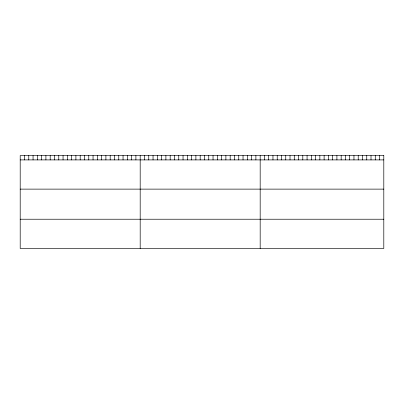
<?xml version="1.0" encoding="UTF-8"?>
<svg xmlns="http://www.w3.org/2000/svg" width="404" height="404" viewBox="0 0 404 404"><rect width="100%" height="100%" fill="white"/><g stroke="black" fill="none" stroke-linecap="round" stroke-linejoin="round"><path stroke-width="0.61" d="M20.2 159.903L383.8 159.903M20.2 189.123L383.8 189.123M20.2 219.226L383.8 219.226M379.538 155.56L379.538 159.903M375.276 155.56L375.276 159.903M371.013 155.56L371.013 159.903M366.746 155.56L366.746 159.903M362.484 155.56L362.484 159.903M358.222 155.56L358.222 159.903M353.96 155.56L353.96 159.903M349.697 155.56L349.697 159.903M345.435 155.56L345.435 159.903M341.173 155.56L341.173 159.903M336.906 155.56L336.906 159.903M332.644 155.56L332.644 159.903M328.381 155.56L328.381 159.903M324.119 155.56L324.119 159.903M319.857 155.56L319.857 159.903M315.595 155.56L315.595 159.903M311.332 155.56L311.332 159.903M307.07 155.56L307.07 159.903M302.803 155.56L302.803 159.903M298.541 155.56L298.541 159.903M294.279 155.56L294.279 159.903M290.016 155.56L290.016 159.903M285.754 155.56L285.754 159.903M281.492 155.56L281.492 159.903M277.23 155.56L277.23 159.903M272.963 155.56L272.963 159.903M268.7 155.56L268.7 159.903M264.438 155.56L264.438 159.903M260.176 155.56L260.176 248.44M255.889 155.56L255.889 159.903M251.606 155.56L251.606 159.903M247.319 155.56L247.319 159.903M243.036 155.56L243.036 159.903M238.749 155.56L238.749 159.903M234.466 155.56L234.466 159.903M230.179 155.56L230.179 159.903M225.892 155.56L225.892 159.903M221.609 155.56L221.609 159.903M217.322 155.56L217.322 159.903M213.039 155.56L213.039 159.903M208.752 155.56L208.752 159.903M204.469 155.56L204.469 159.903M200.182 155.56L200.182 159.903M195.895 155.56L195.895 159.903M191.612 155.56L191.612 159.903M187.325 155.56L187.325 159.903M183.042 155.56L183.042 159.903M178.755 155.56L178.755 159.903M174.472 155.56L174.472 159.903M170.185 155.56L170.185 159.903M165.898 155.56L165.898 159.903M161.615 155.56L161.615 159.903M157.328 155.56L157.328 159.903M153.045 155.56L153.045 159.903M148.758 155.56L148.758 159.903M144.475 155.56L144.475 159.903M140.188 155.56L140.188 248.44M135.901 155.56L135.901 159.903M131.618 155.56L131.618 159.903M127.331 155.56L127.331 159.903M123.048 155.56L123.048 159.903M118.761 155.56L118.761 159.903M114.478 155.56L114.478 159.903M110.191 155.56L110.191 159.903M105.904 155.56L105.904 159.903M101.621 155.56L101.621 159.903M97.334 155.56L97.334 159.903M93.051 155.56L93.051 159.903M88.764 155.56L88.764 159.903M84.481 155.56L84.481 159.903M80.194 155.56L80.194 159.903M75.907 155.56L75.907 159.903M71.624 155.56L71.624 159.903M67.337 155.56L67.337 159.903M63.054 155.56L63.054 159.903M58.767 155.56L58.767 159.903M54.484 155.56L54.484 159.903M50.197 155.56L50.197 159.903M45.91 155.56L45.91 159.903M41.627 155.56L41.627 159.903M37.34 155.56L37.34 159.903M33.057 155.56L33.057 159.903M28.77 155.56L28.77 159.903M24.487 155.56L24.487 159.903M383.8 155.56L20.2 155.56L20.2 248.44L383.8 248.44L383.8 155.56"/></g></svg>
